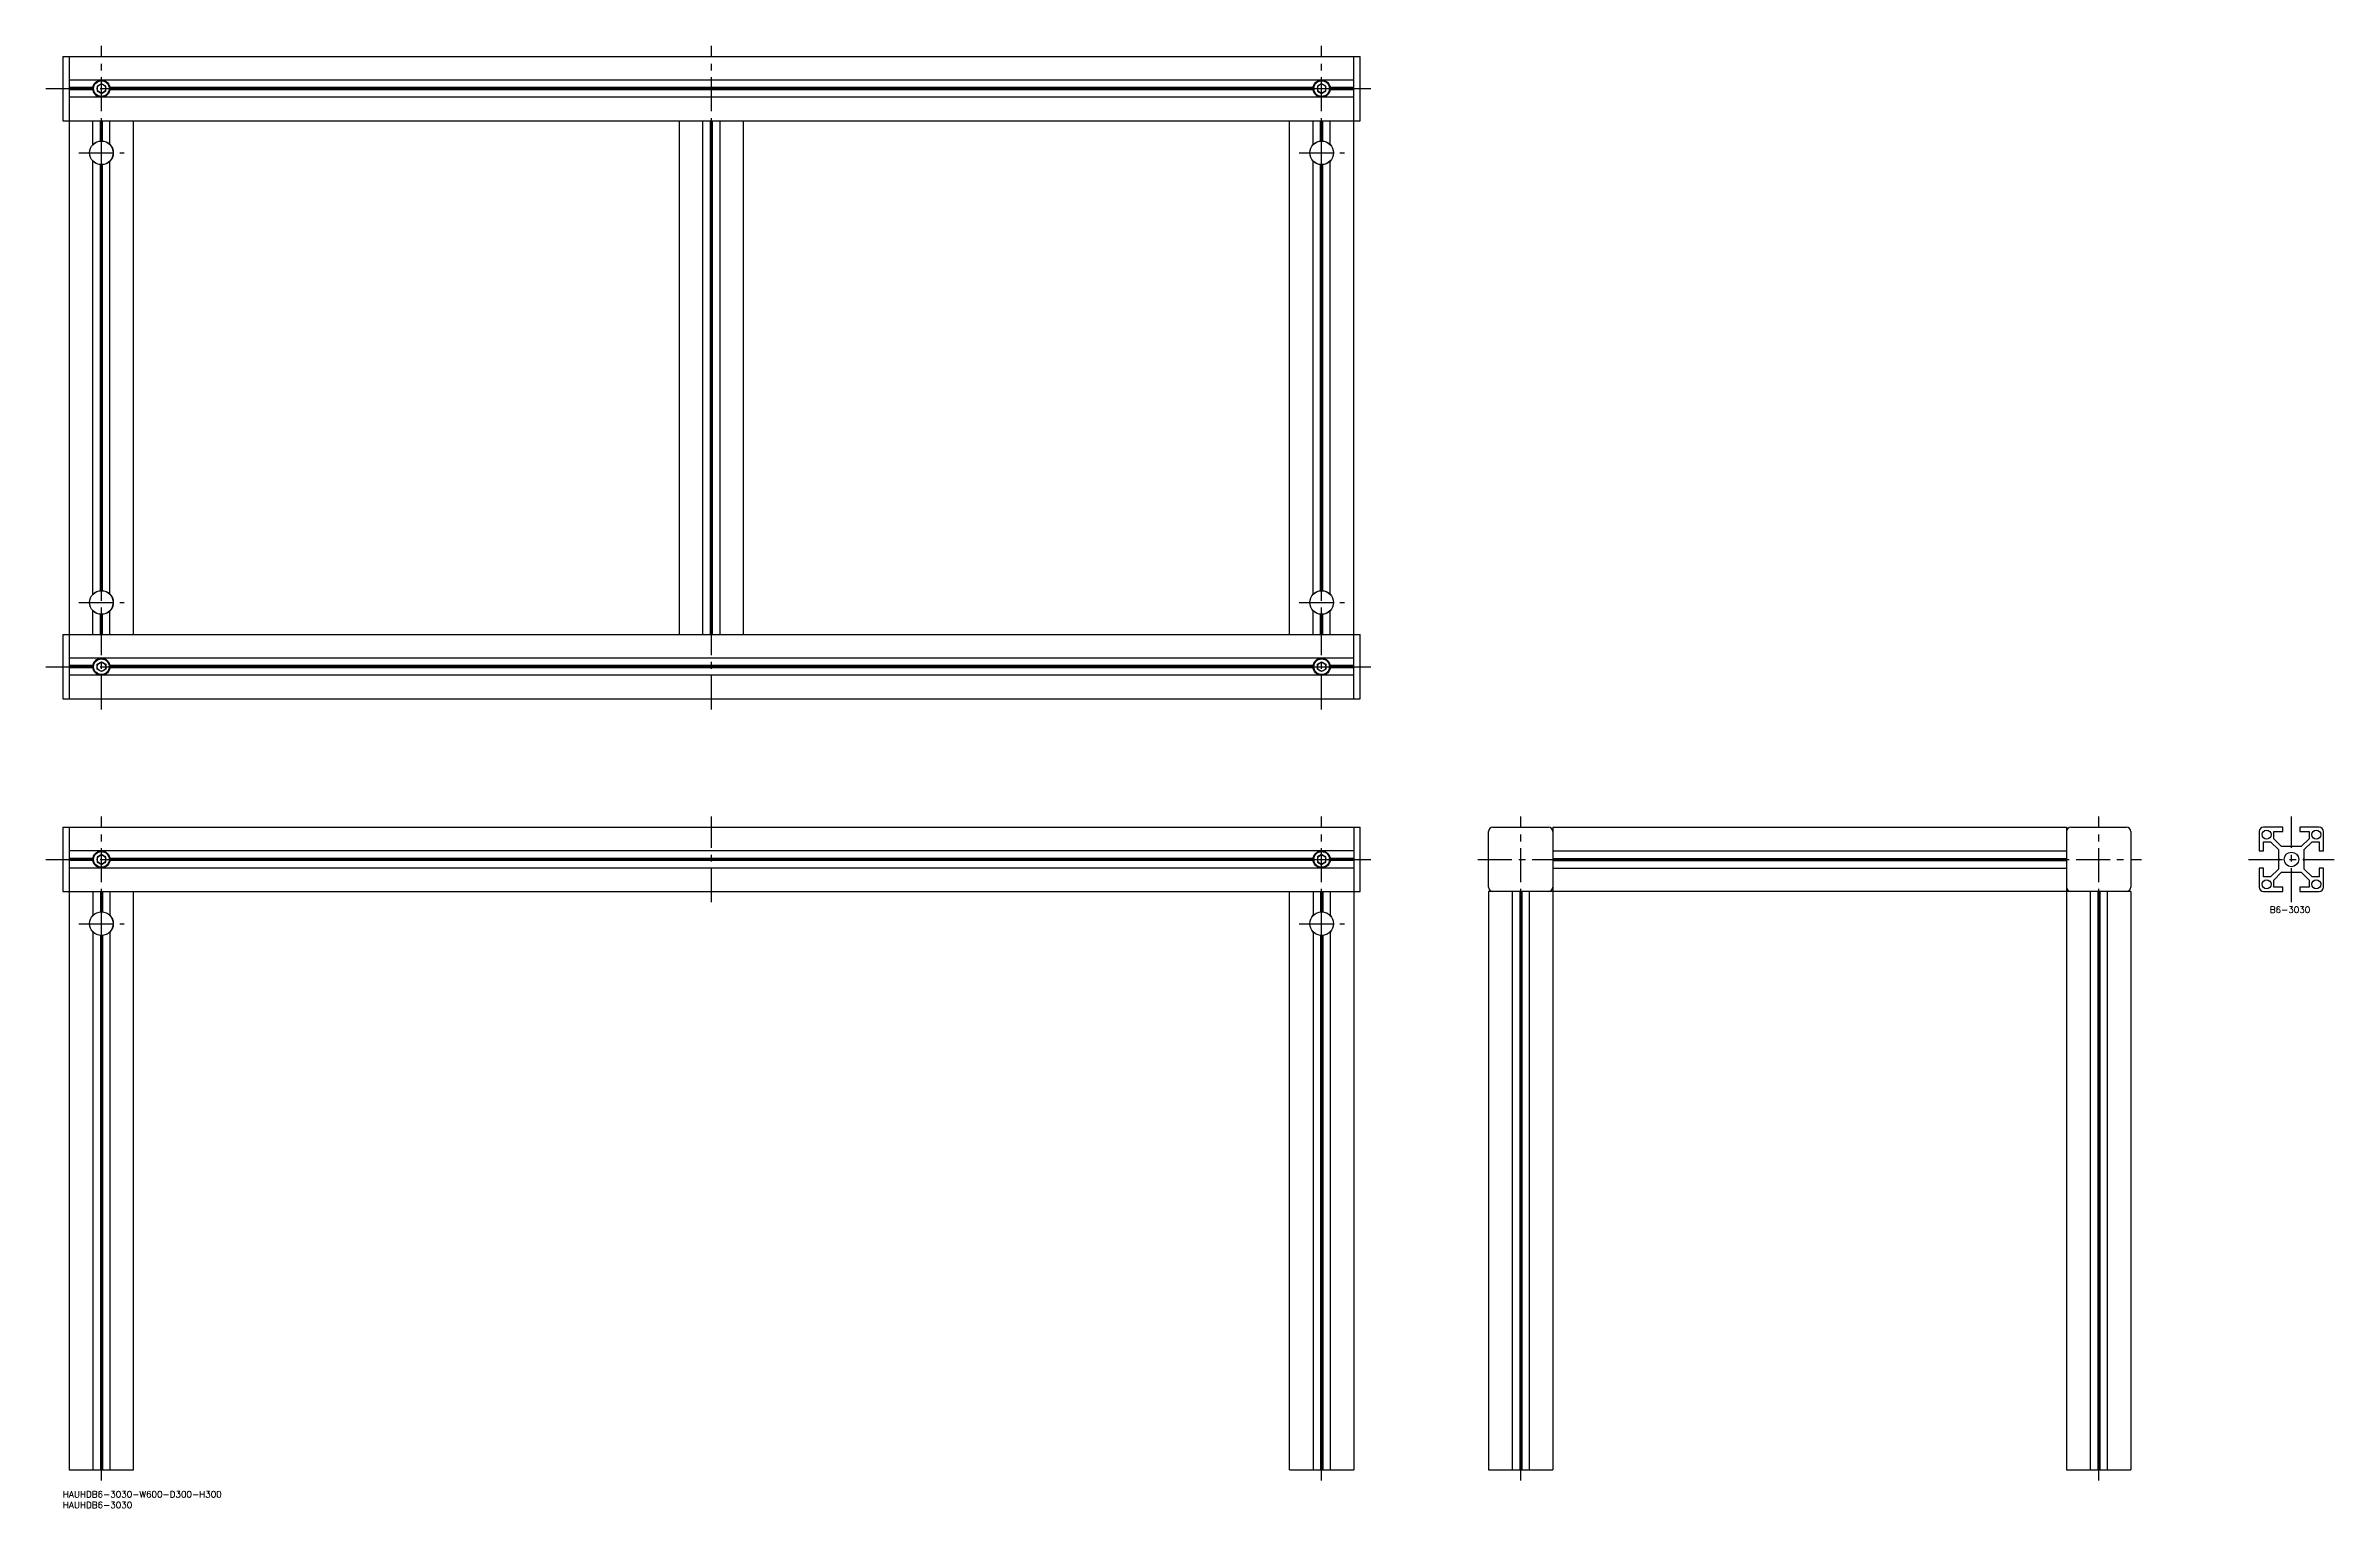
# Model space of a CAD drawing. Extents: x -8 to 1061, y -8 to 675.
import ezdxf

# ---------------------------------------------------------------- set-up
doc = ezdxf.new("R2010")
doc.units = 0
doc.header["$LTSCALE"] = 0.5
doc.linetypes.add('CENTER', pattern=[50.8, 31.75, -6.35, 6.35, -6.35])
for name, color, linetype in [('MSM_CENTER', 1, 'CENTER'), ('MSM_CONTINUOUS', 7, 'CONTINUOUS'), ('MSM_NARROW', 5, 'CONTINUOUS'), ('MSM_PART_NUMBER', 7, 'CONTINUOUS')]:
    doc.layers.add(name, color=color, linetype=linetype)
doc.styles.get("Standard").update_dxf_attribs({"font": 'txt.shx', "height": 3, "bigfont": 'bigfont.shx'})

# ---------------------------------------------------------------- blocks, each defined once
blk = doc.blocks.new('*U8')
at = {"layer": 'MSM_PART_NUMBER'}
blk.add_text('HAUHDB6-3030-W600-D300-H300', height=3, dxfattribs=at).set_placement((0, -3))
blk = doc.blocks.new('*U9')
at = {"layer": 'MSM_PART_NUMBER'}
blk.add_text('HAUHDB6-3030', height=3, dxfattribs=at).set_placement((0, -8))
blk = doc.blocks.new('*U10')
at = {"layer": 'MSM_PART_NUMBER'}
blk.add_text('B6-3030', height=3, dxfattribs=at).set_placement((1030.9, 270))

msp = doc.modelspace()

# ---------------------------------------------------------------- linework, layer by layer
at = {"layer": 'MSM_CENTER'}
for p, q in [((18, 365), (18, 675)), ((303, 365), (303, 675)), ((588, 365), (588, 675)), ((-8, 655), (611, 655)), ((7.5, 625), (28.6, 625)), ((577.5, 625), (598.6, 625)), ((7.5, 415), (28.6, 415)), ((577.5, 415), (598.6, 415)), ((-8, 385), (611, 385)), ((18, 5), (18, 315)), ((303, 275), (303, 315)), ((588, 5), (588, 315)), ((681, 5), (681, 315)), ((951, 5), (951, 315)), ((1041, 275), (1041, 315)), ((-8, 295), (611, 295)), ((661, 295), (971, 295)), ((1021, 295), (1061, 295)), ((7.5, 265), (28.6, 265)), ((577.5, 265), (598.6, 265))]:
    msp.add_line(p, q, dxfattribs=at)
at = {"layer": 'MSM_CONTINUOUS'}
for p, q in [((0, 670), (0, 640)), ((0, 670), (606, 670)), ((3, 670), (3, 370)), ((603, 370), (603, 670)), ((606, 640), (606, 670)), ((603, 659), (3, 659)), ((14, 655.5), (3, 655.5)), ((14, 655), (3, 655)), ((14, 654.5), (3, 654.5)), ((18, 657.3), (16, 656.2)), ((16, 656.2), (16, 653.8)), ((16, 653.8), (18, 652.7)), ((20, 656.2), (18, 657.3)), ((18, 652.7), (20, 653.8)), ((20, 653.8), (20, 656.2)), ((584, 655.5), (22, 655.5)), ((584, 655), (22, 655)), ((584, 654.5), (22, 654.5)), ((588, 657.3), (586, 656.2)), ((586, 656.2), (586, 653.8)), ((586, 653.8), (588, 652.7)), ((590, 656.2), (588, 657.3)), ((588, 652.7), (590, 653.8)), ((590, 653.8), (590, 656.2)), ((603, 655.5), (592, 655.5)), ((603, 655), (592, 655)), ((603, 654.5), (592, 654.5)), ((603, 651), (3, 651)), ((0, 640), (606, 640)), ((14, 628.8), (14, 640)), ((17.5, 630.5), (17.5, 640)), ((18, 630.5), (18, 640)), ((18.5, 630.5), (18.5, 640)), ((22, 628.8), (22, 640)), ((33, 400), (33, 640)), ((288, 400), (288, 640)), ((299, 400), (299, 640)), ((302.5, 400), (302.5, 640)), ((303, 400), (303, 640)), ((303.5, 400), (303.5, 640)), ((307, 400), (307, 640)), ((318, 400), (318, 640)), ((573, 400), (573, 640)), ((584, 628.8), (584, 640)), ((587.5, 630.5), (587.5, 640)), ((588, 630.5), (588, 640)), ((588.5, 630.5), (588.5, 640)), ((592, 628.8), (592, 640)), ((14, 418.8), (14, 621.2)), ((15, 629.7), (15, 629.6)), ((15, 620.4), (15, 620.3)), ((21, 629.6), (21, 629.7)), ((21, 620.3), (21, 620.4)), ((22, 418.8), (22, 621.2)), ((584, 418.8), (584, 621.2)), ((585, 629.7), (585, 629.6)), ((585, 620.4), (585, 620.3)), ((591, 629.6), (591, 629.7)), ((591, 620.3), (591, 620.4)), ((592, 418.8), (592, 621.2)), ((17.5, 420.5), (17.5, 619.5)), ((18, 420.5), (18, 619.5)), ((18.5, 420.5), (18.5, 619.5)), ((587.5, 420.5), (587.5, 619.5)), ((588, 420.5), (588, 619.5)), ((588.5, 420.5), (588.5, 619.5)), ((15, 419.6), (15, 419.7)), ((21, 419.7), (21, 419.6)), ((585, 419.6), (585, 419.7)), ((591, 419.7), (591, 419.6)), ((14, 400), (14, 411.2)), ((15, 410.3), (15, 410.4)), ((17.5, 400), (17.5, 409.5)), ((18, 400), (18, 409.5)), ((18.5, 400), (18.5, 409.5)), ((21, 410.4), (21, 410.3)), ((22, 400), (22, 411.2)), ((584, 400), (584, 411.2)), ((585, 410.3), (585, 410.4)), ((587.5, 400), (587.5, 409.5)), ((588, 400), (588, 409.5)), ((588.5, 400), (588.5, 409.5)), ((591, 410.4), (591, 410.3)), ((592, 400), (592, 411.2)), ((0, 400), (606, 400)), ((0, 400), (0, 370)), ((606, 370), (606, 400)), ((603, 389), (3, 389)), ((14, 385.5), (3, 385.5)), ((14, 385), (3, 385)), ((16, 386.2), (18, 387.3)), ((16, 383.8), (16, 386.2)), ((18, 387.3), (20, 386.2)), ((20, 386.2), (20, 383.8)), ((584, 385.5), (22, 385.5)), ((584, 385), (22, 385)), ((586, 386.2), (588, 387.3)), ((586, 383.8), (586, 386.2)), ((588, 387.3), (590, 386.2)), ((590, 386.2), (590, 383.8)), ((603, 385.5), (592, 385.5)), ((603, 385), (592, 385)), ((14, 384.5), (3, 384.5)), ((603, 381), (3, 381)), ((18, 382.7), (16, 383.8)), ((20, 383.8), (18, 382.7)), ((584, 384.5), (22, 384.5)), ((588, 382.7), (586, 383.8)), ((590, 383.8), (588, 382.7)), ((603, 384.5), (592, 384.5)), ((0, 370), (606, 370)), ((0, 310), (0, 280)), ((0, 310), (606, 310)), ((3, 310), (3, 10)), ((603, 310), (603, 10)), ((606, 280), (606, 310)), ((666, 282), (666, 308)), ((668, 310), (694, 310)), ((696, 310), (696, 10)), ((696, 310), (936, 310)), ((936, 310), (936, 10)), ((938, 310), (964, 310)), ((966, 308), (966, 282)), ((1026, 308), (1026, 299)), ((1037, 310), (1028, 310)), ((1028, 299), (1028, 303.2)), ((1028, 303.2), (1031.3, 303.2)), ((1031.3, 303.2), (1035, 299.6)), ((1032.8, 308), (1037, 308)), ((1032.8, 304.7), (1032.8, 308)), ((1036.4, 301), (1032.8, 304.7)), ((1035, 299.6), (1035, 295.5)), ((1040.5, 301), (1036.4, 301)), ((1037, 308), (1037, 310)), ((1041, 300.7), (1040.5, 301)), ((1041.5, 301), (1041, 300.7)), ((1045.6, 301), (1041.5, 301)), ((1054, 310), (1045, 310)), ((1045, 310), (1045, 308)), ((1045, 308), (1049.3, 308)), ((1049.3, 304.7), (1045.6, 301)), ((1047, 299.6), (1050.7, 303.2)), ((1047, 295.5), (1047, 299.6)), ((1049.3, 308), (1049.3, 304.7)), ((1050.7, 303.2), (1054, 303.2)), ((1054, 303.2), (1054, 299)), ((1056, 299), (1056, 308)), ((603, 299), (3, 299)), ((14, 295.5), (3, 295.5)), ((14, 295), (3, 295)), ((14, 294.5), (3, 294.5)), ((603, 291), (3, 291)), ((18, 297.3), (16, 296.2)), ((16, 296.2), (16, 293.8)), ((16, 293.8), (18, 292.7)), ((20, 296.2), (18, 297.3)), ((18, 292.7), (20, 293.8)), ((20, 293.8), (20, 296.2)), ((584, 295.5), (22, 295.5)), ((584, 295), (22, 295)), ((584, 294.5), (22, 294.5)), ((588, 297.3), (586, 296.2)), ((586, 296.2), (586, 293.8)), ((586, 293.8), (588, 292.7)), ((590, 296.2), (588, 297.3)), ((588, 292.7), (590, 293.8)), ((590, 293.8), (590, 296.2)), ((603, 295.5), (592, 295.5)), ((603, 295), (592, 295)), ((603, 294.5), (592, 294.5)), ((696, 299), (936, 299)), ((696, 295.5), (936, 295.5)), ((696, 295), (936, 295)), ((696, 294.5), (936, 294.5)), ((696, 291), (936, 291)), ((1026, 299), (1028, 299)), ((1028, 291), (1026, 291)), ((1026, 291), (1026, 282)), ((1028, 286.8), (1028, 291)), ((1035, 290.4), (1031.3, 286.8)), ((1032.8, 285.3), (1036.4, 289)), ((1035, 295.5), (1035.3, 295)), ((1035.3, 295), (1035, 294.5)), ((1035, 294.5), (1035, 290.4)), ((1036.4, 289), (1040.5, 289)), ((1040.5, 289), (1041, 289.3)), ((1041, 289.3), (1041.5, 289)), ((1041.5, 289), (1045.6, 289)), ((1045.6, 289), (1049.3, 285.3)), ((1046.7, 295), (1047, 295.5)), ((1047, 294.5), (1046.7, 295)), ((1047, 290.4), (1047, 294.5)), ((1050.7, 286.8), (1047, 290.4)), ((1054, 299), (1056, 299)), ((1056, 291), (1054, 291)), ((1054, 291), (1054, 286.8)), ((1056, 282), (1056, 291)), ((0, 280), (606, 280)), ((14, 280), (14, 268.8)), ((17.5, 280), (17.5, 270.5)), ((18, 280), (18, 270.5)), ((18.5, 280), (18.5, 270.5)), ((22, 280), (22, 268.8)), ((33, 10), (33, 280)), ((573, 10), (573, 280)), ((584, 280), (584, 268.8)), ((587.5, 280), (587.5, 270.5)), ((588, 280), (588, 270.5)), ((588.5, 280), (588.5, 270.5)), ((592, 280), (592, 268.8)), ((966, 280), (666, 280)), ((666, 280), (666, 10)), ((677, 280), (677, 10)), ((680.5, 280), (680.5, 10)), ((681, 280), (681, 10)), ((681.5, 280), (681.5, 10)), ((685, 280), (685, 10)), ((947, 280), (947, 10)), ((950.5, 280), (950.5, 10)), ((951, 280), (951, 10)), ((951.5, 280), (951.5, 10)), ((955, 280), (955, 10)), ((966, 280), (966, 10)), ((1031.3, 286.8), (1028, 286.8)), ((1028, 280), (1037, 280)), ((1032.8, 282), (1032.8, 285.3)), ((1037, 282), (1032.8, 282)), ((1037, 280), (1037, 282)), ((1049.3, 282), (1045, 282)), ((1045, 282), (1045, 280)), ((1045, 280), (1054, 280)), ((1049.3, 285.3), (1049.3, 282)), ((1054, 286.8), (1050.7, 286.8)), ((15, 269.7), (15, 269.6)), ((21, 269.6), (21, 269.7)), ((585, 269.7), (585, 269.6)), ((591, 269.6), (591, 269.7)), ((14, 261.2), (14, 10)), ((15, 260.4), (15, 260.3)), ((17.5, 259.5), (17.5, 10)), ((18, 259.5), (18, 10)), ((18.5, 259.5), (18.5, 10)), ((21, 260.3), (21, 260.4)), ((22, 261.2), (22, 10)), ((584, 261.2), (584, 10)), ((585, 260.4), (585, 260.3)), ((587.5, 259.5), (587.5, 10)), ((588, 259.5), (588, 10)), ((588.5, 259.5), (588.5, 10)), ((591, 260.3), (591, 260.4)), ((592, 261.2), (592, 10)), ((3, 10), (33, 10)), ((573, 10), (603, 10)), ((666, 10), (696, 10)), ((936, 10), (966, 10))]:
    msp.add_line(p, q, dxfattribs=at)
for centre, radius in [((18, 655), 4), ((18, 655), 3.63), ((18, 655), 2), ((588, 655), 4), ((588, 655), 3.63), ((588, 655), 2), ((18, 625), 5.5), ((18, 625), 5.55), ((588, 625), 5.5), ((588, 625), 5.55), ((18, 415), 5.55), ((18, 415), 5.5), ((588, 415), 5.55), ((588, 415), 5.5), ((18, 385), 4), ((18, 385), 3.63), ((18, 385), 2), ((588, 385), 4), ((588, 385), 3.63), ((588, 385), 2), ((1029.4, 306.6), 2.1), ((1052.6, 306.6), 2.1), ((18, 295), 4), ((18, 295), 3.63), ((18, 295), 2), ((588, 295), 4), ((588, 295), 3.63), ((588, 295), 2), ((1041, 295), 3.4), ((1029.4, 283.4), 2.1), ((1052.6, 283.4), 2.1), ((18, 265), 5.55), ((18, 265), 5.5), ((588, 265), 5.55), ((588, 265), 5.5)]:
    msp.add_circle(centre, radius, dxfattribs=at)
for centre, start, end in [((668, 308), 90, 180), ((694, 308), 0, 90), ((938, 308), 90, 180), ((964, 308), 0, 90), ((1028, 308), 90, 180), ((1054, 308), 0, 90), ((668, 282), 180, 270), ((694, 282), 270, 0), ((938, 282), 180, 270), ((964, 282), 270, 0), ((1028, 282), 180, 270), ((1054, 282), 270, 0)]:
    msp.add_arc(centre, 2, start, end, dxfattribs=at)
at = {"layer": 'MSM_NARROW'}
for p, q in [((15.5, 630), (15.5, 629.9)), ((15.5, 620.1), (15.5, 620)), ((20.5, 630), (20.5, 629.9)), ((20.5, 620.1), (20.5, 620)), ((585.5, 630), (585.5, 629.9)), ((585.5, 620.1), (585.5, 620)), ((590.5, 630), (590.5, 629.9)), ((590.5, 620.1), (590.5, 620)), ((15.5, 420), (15.5, 419.9)), ((20.5, 420), (20.5, 419.9)), ((585.5, 420), (585.5, 419.9)), ((590.5, 420), (590.5, 419.9)), ((15.5, 410.1), (15.5, 410)), ((20.5, 410.1), (20.5, 410)), ((585.5, 410.1), (585.5, 410)), ((590.5, 410.1), (590.5, 410)), ((15.5, 270), (15.5, 269.9)), ((20.5, 270), (20.5, 269.9)), ((585.5, 270), (585.5, 269.9)), ((590.5, 270), (590.5, 269.9)), ((15.5, 260.1), (15.5, 260)), ((20.5, 260.1), (20.5, 260)), ((585.5, 260.1), (585.5, 260)), ((590.5, 260.1), (590.5, 260))]:
    msp.add_line(p, q, dxfattribs=at)

# ---------------------------------------------------------------- block references
at = {"layer": 'MSM_CONTINUOUS'}
for name in ['*U10', '*U8', '*U9']:
    msp.add_blockref(name, (0, 0), dxfattribs=at)

doc.saveas('drawing.dxf')
